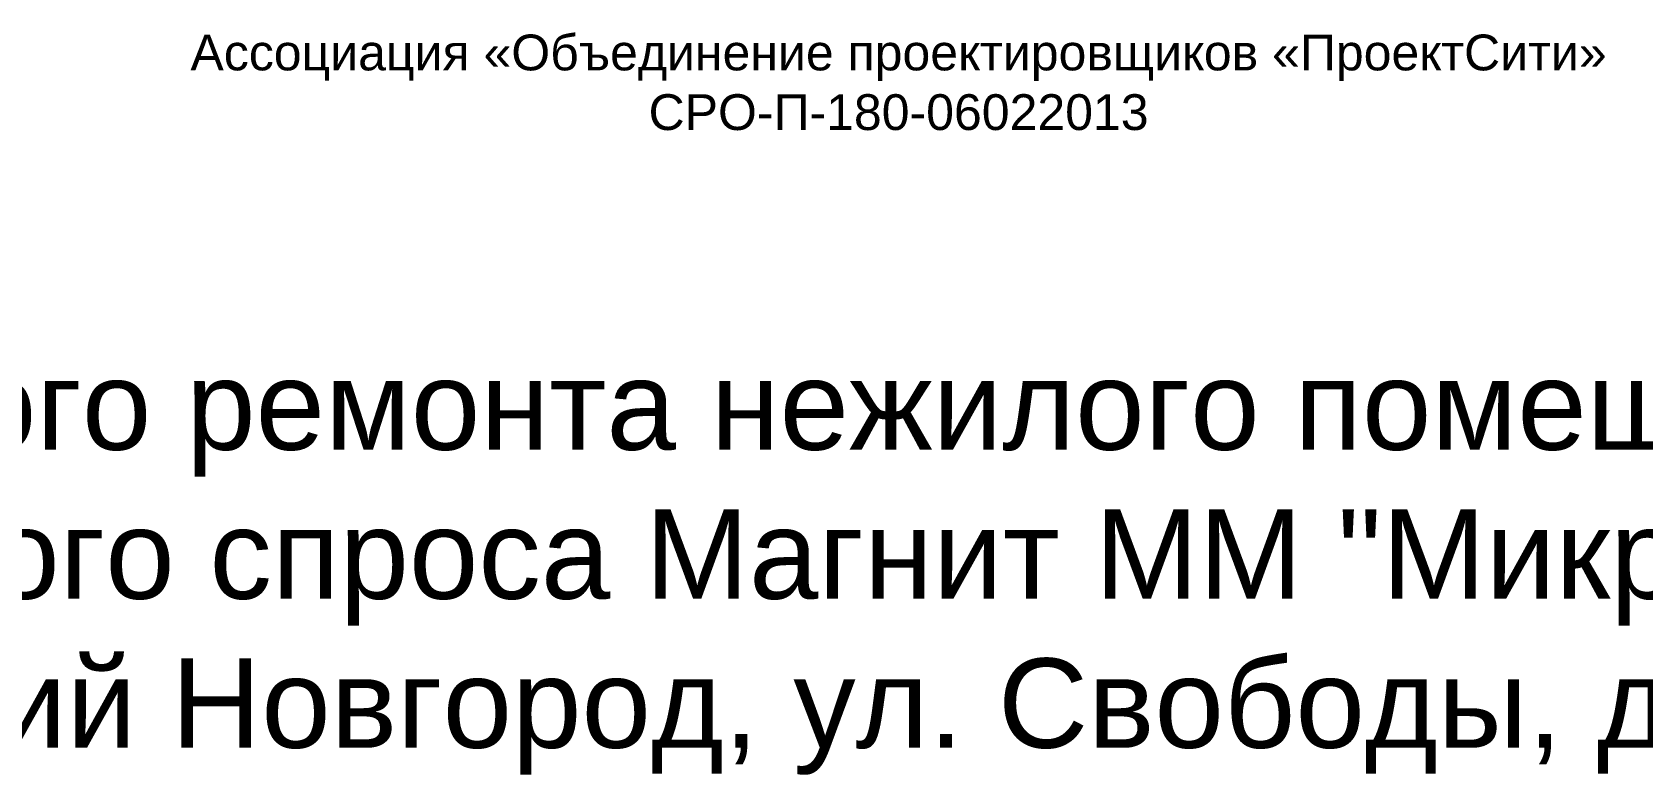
# Model space of a CAD drawing. Header units: metres. Extents: x -163 to 308, y -116 to 9.
# Drawn here: x -148.72 to -135.59, y -9.24 to -3.18 of the extents above; entities that cross this region are included whole.
import ezdxf

# ---------------------------------------------------------------- set-up
doc = ezdxf.new("R2010")
doc.units = ezdxf.units.M
doc.header["$MEASUREMENT"] = 0
doc.styles.add('GOST 2.304', font='cs_gost2304.shx')

msp = doc.modelspace()

# ---------------------------------------------------------------- texts
at = {"color": 250, "lineweight": 13, "true_color": 0x191919, "insert": (-141.65842252, -3.59466987), "char_height": 0.2916655, "width": 18.7815189931, "attachment_point": 5, "style": 'GOST 2.304'}
msp.add_mtext('\\fArial|b0|i0|c204204|p39;Ассоциация «Объединение проектировщиков «ПроектСити»\\PСРО-П-180-06022013', dxfattribs=at)
at = {"color": 7, "linetype": 'Continuous', "lineweight": 0, "insert": (-142.30612065, -7.54765499), "char_height": 0.7285714286, "attachment_point": 5, "style": 'GOST 2.304'}
msp.add_mtext('\\fArial|b0|i0|c204204|p39;Проект капитального ремонта нежилого помещения под магазин\\P товаров повседневного спроса Магнит ММ "Микроскопия", по адресу: \\Pг. Великий Новгород, ул. Свободы, д. 25 к.1.', dxfattribs=at)

doc.saveas('drawing.dxf')
